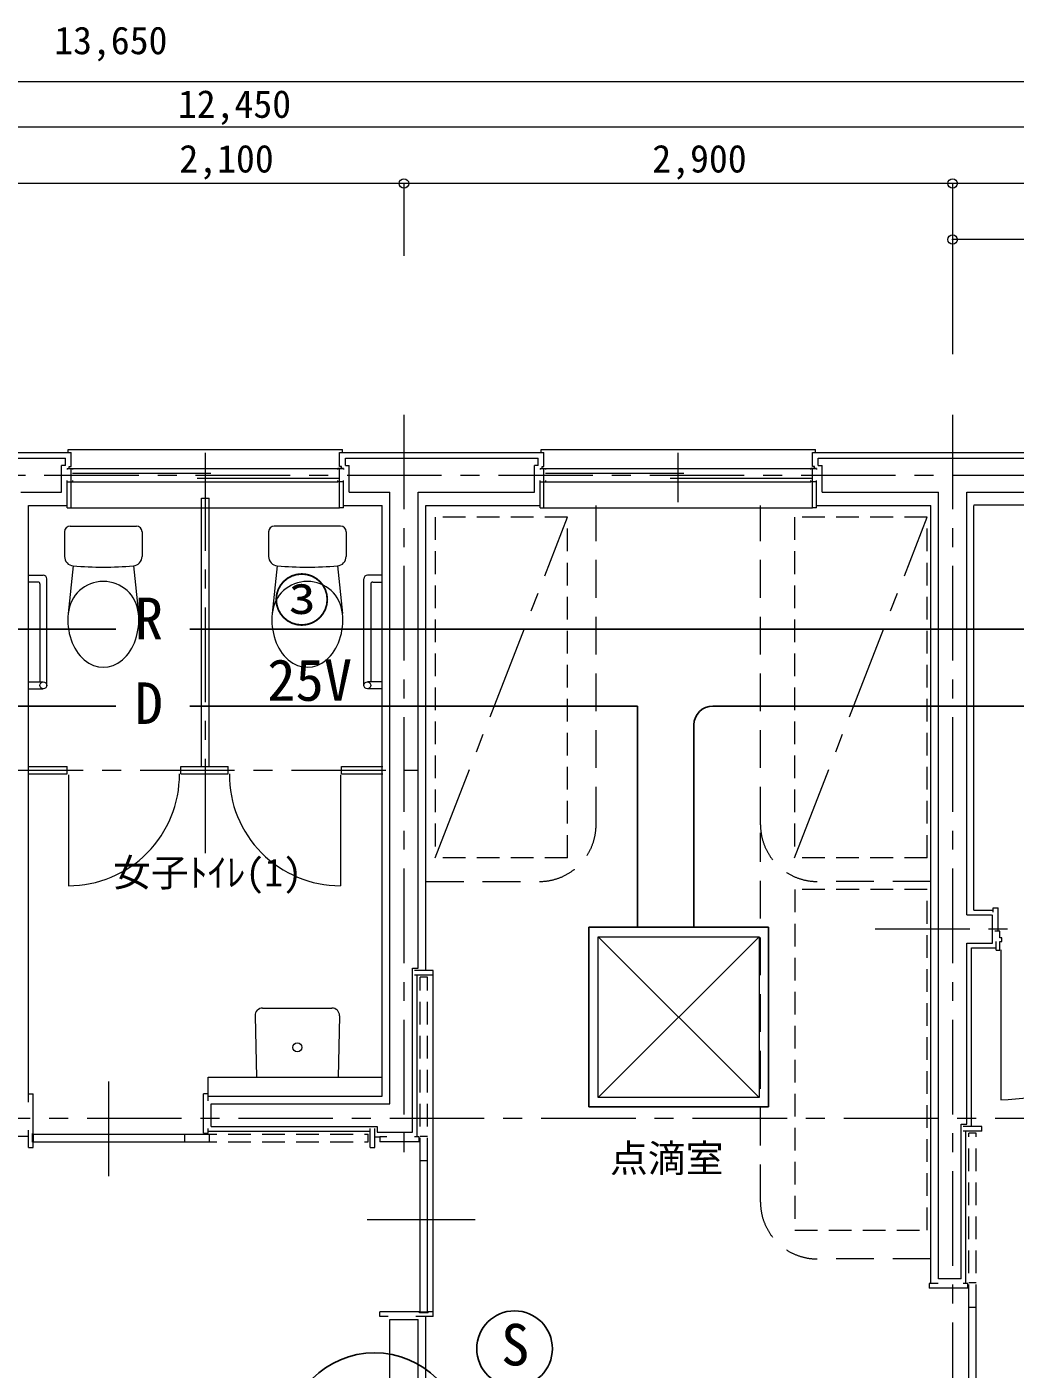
# Model space of a CAD drawing. Units: millimetres, scale not verified. Extents: x -19928 to 19928, y -13899 to 13899.
# Drawn here: x 912 to 6136, y -5267 to 1831 of the extents above; entities that cross this region are included whole.
import ezdxf
from ezdxf.enums import TextEntityAlignment as Align

# ---------------------------------------------------------------- set-up
doc = ezdxf.new("R2010")
doc.units = ezdxf.units.MM
doc.header["$LTSCALE"] = 100
doc.header["$PDMODE"] = 32
doc.header["$PDSIZE"] = 50
for name, pattern in [('CHAIN1', [8, 5, -1, 1, -1]), ('DASHED1', [1.8, 1.2, -0.6]), ('DASHED2', [3, 2, -1])]:
    doc.linetypes.add(name, pattern=pattern)
for name, color, linetype, lineweight in [('0-0_躯体', 4, 'Continuous', 9), ('0-5_冷媒', 2, 'Continuous', 25), ('0-6_ﾄﾞﾚﾝ', 2, 'Continuous', 25), ('0-C_部品', 3, 'Continuous', 25)]:
    doc.layers.add(name, color=color, linetype=linetype, lineweight=lineweight)
doc.styles.add('ＭＳ ゴシック', font='')
doc.styles.get('ＭＳ ゴシック').set_extended_font_data('MS Gothic')

msp = doc.modelspace()

# ---------------------------------------------------------------- linework, layer by layer
at = {"layer": '0-0_躯体'}
for p, q in [((-4944.2, 1541.8), (8705.8, 1541.8)), ((5805.8, 706), (5805.8, 130.6)), ((7005.8, 706), (5805.8, 706)), ((155.8, -419.7), (1145.8, -419.7)), ((1130.8, -404.7), (2580.8, -404.7)), ((1130.8, -419.7), (1130.8, -404.7)), ((1145.8, -494.7), (1145.8, -419.7)), ((1855.8, -682.1), (1855.8, -421.1)), ((2565.8, -419.7), (3645.8, -419.7)), ((2565.8, -494.7), (2565.8, -419.7)), ((2580.8, -419.7), (2580.8, -404.7)), ((3630.8, -404.7), (5080.8, -404.7)), ((3630.8, -419.7), (3630.8, -404.7)), ((3645.8, -494.7), (3645.8, -419.7)), ((4355.8, -682.1), (4355.8, -421.1)), ((5065.8, -419.7), (8825.8, -419.7)), ((5065.8, -494.7), (5065.8, -419.7)), ((5080.8, -419.7), (5080.8, -404.7)), ((155.8, -449.7), (1115.8, -449.7)), ((1115.8, -488.7), (1095.8, -488.7)), ((1095.8, -629.7), (1095.8, -488.7)), ((1115.8, -488.7), (1115.8, -449.7)), ((2595.8, -449.7), (3615.8, -449.7)), ((2595.8, -488.7), (2595.8, -449.7)), ((2595.8, -488.7), (2615.8, -488.7)), ((2615.8, -629.7), (2615.8, -488.7)), ((3615.8, -488.7), (3595.8, -488.7)), ((3595.8, -629.7), (3595.8, -488.7)), ((3615.8, -488.7), (3615.8, -449.7)), ((5095.8, -449.7), (8795.8, -449.7)), ((5095.8, -488.7), (5095.8, -449.7)), ((5095.8, -488.7), (5115.8, -488.7)), ((5115.8, -629.7), (5115.8, -488.7)), ((1125.8, -504.7), (1125.8, -510.8)), ((1125.8, -504.7), (1155.8, -504.7)), ((1145.8, -574.7), (1145.8, -504.7)), ((1153, -528.9), (1885.3, -528.9)), ((1155.8, -504.7), (2555.8, -504.7)), ((1155.8, -510.2), (1155.8, -504.7)), ((2559.4, -558.1), (1813, -558.1)), ((2555.8, -510.2), (2555.8, -504.7)), ((2565.8, -574.7), (2565.8, -504.7)), ((2585.8, -504.7), (2585.8, -510.8)), ((3625.8, -504.7), (3625.8, -510.8)), ((3625.8, -504.7), (3655.8, -504.7)), ((3645.8, -574.7), (3645.8, -504.7)), ((3653, -528.9), (4385.3, -528.9)), ((3655.8, -504.7), (5055.8, -504.7)), ((3655.8, -510.2), (3655.8, -504.7)), ((5059.4, -558.1), (4313, -558.1)), ((5055.8, -510.2), (5055.8, -504.7)), ((5065.8, -574.7), (5065.8, -504.7)), ((5085.8, -504.7), (5085.8, -510.8)), ((880.8, -629.7), (1095.8, -629.7)), ((1125.8, -574.7), (1125.8, -568.6)), ((1125.8, -574.7), (1155.8, -574.7)), ((1125.8, -712.2), (1125.8, -576.6)), ((1145.8, -712.2), (1145.8, -576.6)), ((1155.8, -574.7), (1155.8, -568.6)), ((1155.8, -574.7), (2555.8, -574.7)), ((2555.8, -574.7), (2555.8, -568.6)), ((2585.8, -574.7), (2555.8, -574.7)), ((2565.8, -712.2), (2565.8, -576.6)), ((2585.8, -574.7), (2585.8, -568.6)), ((2585.8, -712.2), (2585.8, -576.6)), ((2615.8, -629.7), (2830.8, -629.7)), ((2830.8, -3864.7), (2830.8, -629.7)), ((2980.8, -629.7), (3595.8, -629.7)), ((2980.8, -3147.2), (2980.8, -629.7)), ((3625.8, -574.7), (3625.8, -568.6)), ((3625.8, -574.7), (3655.8, -574.7)), ((3625.8, -712.2), (3625.8, -576.6)), ((3645.8, -712.2), (3645.8, -576.6)), ((3655.8, -574.7), (3655.8, -568.6)), ((3655.8, -574.7), (5055.8, -574.7)), ((5055.8, -574.7), (5055.8, -568.6)), ((5085.8, -574.7), (5055.8, -574.7)), ((5065.8, -712.2), (5065.8, -576.6)), ((5085.8, -574.7), (5085.8, -568.6)), ((5085.8, -712.2), (5085.8, -576.6)), ((5115.8, -629.7), (5730.8, -629.7)), ((5730.8, -4789.7), (5730.8, -629.7)), ((5880.8, -629.7), (8615.8, -629.7)), ((5880.8, -2864.7), (5880.8, -629.7)), ((921.3, -700.2), (1125.8, -700.2)), ((921.3, -3812), (921.3, -700.2)), ((1835.8, -662.2), (1875.8, -662.2)), ((1835.8, -2080.2), (1835.8, -662.2)), ((1875.8, -2080.2), (1875.8, -662.2)), ((2585.8, -700.2), (2790.3, -700.2)), ((2790.3, -3824.2), (2790.3, -700.2)), ((3021.3, -700.2), (3625.8, -700.2)), ((3021.3, -3159.7), (3021.3, -700.2)), ((5085.8, -700.2), (5690.3, -700.2)), ((5690.3, -4814.7), (5690.3, -700.2)), ((5918.3, -697.2), (8548.3, -697.2)), ((5918.3, -2839.7), (5918.3, -700.2)), ((1125.8, -712.2), (1145.8, -712.2)), ((1145.8, -712.2), (2565.8, -712.2)), ((2585.8, -712.2), (2565.8, -712.2)), ((3625.8, -712.2), (3645.8, -712.2)), ((3645.8, -712.2), (5065.8, -712.2)), ((5085.8, -712.2), (5065.8, -712.2)), ((1111.5, -838.9), (1111.5, -970.1)), ((1141.5, -808.9), (1491.5, -808.9)), ((1521.5, -838.9), (1521.5, -970.1)), ((2190, -838.9), (2190, -970.1)), ((2570, -808.9), (2220, -808.9)), ((2600, -838.9), (2600, -970.1)), ((1157.5, -1020), (1130.9, -1271)), ((1475.5, -1020), (1502.2, -1271)), ((2236, -1020), (2209.4, -1271)), ((2554, -1020), (2580.7, -1271)), ((921.3, -1069.4), (999.3, -1069.4)), ((971.3, -1105.4), (921.3, -1105.4)), ((981.3, -1115.4), (981.3, -1632.7)), ((1017.3, -1651.6), (1017.3, -1087.4)), ((2694.3, -1651.6), (2694.3, -1087.4)), ((2790.3, -1069.4), (2712.3, -1069.4)), ((2730.3, -1115.4), (2730.3, -1632.7)), ((2740.3, -1105.4), (2790.3, -1105.4)), ((921.3, -1633.4), (999.3, -1633.4)), ((921.3, -1669.4), (997.7, -1669.4)), ((2790.3, -1633.4), (2712.3, -1633.4)), ((2790.3, -1669.4), (2713.8, -1669.4)), ((918.3, -2080.2), (1125.8, -2080.2)), ((918.3, -2120.2), (1125.8, -2120.2)), ((1125.8, -2120.2), (1125.8, -2080.2)), ((1132.1, -2124.3), (1132.1, -2711.1)), ((1725.8, -2080.2), (1975.8, -2080.2)), ((1725.8, -2120.2), (1725.8, -2080.2)), ((1725.8, -2120.2), (1975.8, -2120.2)), ((1975.8, -2120.2), (1975.8, -2080.2)), ((2569.4, -2124.3), (2569.4, -2711.1)), ((2575.8, -2080.2), (2793.3, -2080.2)), ((2575.8, -2120.2), (2575.8, -2080.2)), ((2575.8, -2120.2), (2793.3, -2120.2)), ((6020.8, -2827.7), (6045.8, -2827.7)), ((6020.8, -2850.2), (6020.8, -2827.7)), ((6045.8, -2951.7), (6045.8, -2827.7)), ((5880.8, -2864.7), (6012.2, -2864.7)), ((5918.3, -2839.7), (6020.8, -2839.7)), ((6055.8, -2951.7), (6029.4, -2951.7)), ((6055.8, -2986.7), (6055.8, -2951.7)), ((5880.8, -3972.2), (5880.8, -3014.7)), ((5905.8, -3984.7), (5905.8, -3039.7)), ((5905.8, -3039.7), (6035.8, -3039.7)), ((6035.8, -3051.7), (6035.8, -3006.7)), ((6065.8, -2986.7), (6055.8, -2986.7)), ((6055.8, -3006.7), (6065.8, -3006.7)), ((6060.5, -3049.7), (6060.5, -3842.4)), ((6065.8, -3006.7), (6065.8, -2986.7)), ((2950.8, -4014.7), (2950.8, -3147.2)), ((2950.8, -3147.2), (2980.8, -3147.2)), ((3060.8, -3159.7), (2961.3, -3159.7)), ((3060.8, -3184.7), (2961.3, -3184.7)), ((2975.8, -4039.7), (2975.8, -3184.7)), ((3060.8, -3184.7), (3060.8, -3159.7)), ((3060.8, -4964.7), (3060.8, -3184.7)), ((3060.8, -3234.7), (3060.8, -3209.7)), ((2118.7, -3398.7), (2125.8, -3725.9)), ((2158.6, -3357.9), (2524.9, -3357.9)), ((2564.9, -3398.7), (2557.8, -3725.9)), ((1346.3, -4247.3), (1346.3, -3745.7)), ((1871.3, -3812.2), (1871.3, -3722.9)), ((1871.3, -3724.2), (2787.9, -3724.2)), ((2557.8, -3725.9), (2125.8, -3725.9)), ((946.3, -4021.7), (946.3, -3812.2)), ((1871.3, -3812.2), (1846.3, -3812.2)), ((1871.3, -3848.6), (1871.3, -3812.2)), ((1871.3, -3824.2), (2790.3, -3824.2)), ((1886.3, -3864.7), (2830.8, -3864.7)), ((1886.3, -3984.7), (1886.3, -3864.7)), ((271.3, -4034.7), (921.3, -4034.7)), ((921.3, -4094.7), (921.3, -4003.1)), ((941.3, -4067.7), (941.3, -4021.7)), ((941.3, -4021.7), (946.3, -4021.7)), ((946.3, -4024.7), (1846.3, -4024.7)), ((946.3, -4024.7), (946.3, -4064.5)), ((1846.3, -4019.7), (1871.3, -4019.7)), ((1871.3, -4019.7), (1871.3, -3995.2)), ((1871.3, -4009.7), (2726.3, -4009.7)), ((1876.3, -4024.7), (1876.3, -4064.5)), ((1886.3, -3984.7), (2763.8, -3984.7)), ((2726.3, -4094.7), (2726.3, -3995.2)), ((2751.3, -4094.7), (2751.3, -3995.2)), ((2751.3, -4039.7), (2778.3, -4039.7)), ((2763.8, -3984.7), (2763.8, -4014.7)), ((2763.8, -4014.7), (2950.8, -4014.7)), ((2814.7, -4039.7), (2778.3, -4039.7)), ((2778.3, -4039.7), (2778.3, -4064.7)), ((2990.8, -4034.7), (3030.6, -4034.7)), ((5960.8, -3984.7), (5861.3, -3984.7)), ((5960.8, -4009.7), (5861.3, -4009.7)), ((5875.8, -4814.7), (5875.8, -4009.7)), ((5960.8, -4009.7), (5960.8, -3984.7)), ((921.3, -4094.7), (946.3, -4094.7)), ((941.3, -4067.7), (946.3, -4067.7)), ((946.3, -4064.7), (1846.3, -4064.7)), ((946.3, -4094.7), (946.3, -4067.7)), ((2726.3, -4094.7), (2751.3, -4094.7)), ((2990.8, -4964.7), (2990.8, -4064.7)), ((3030.8, -4964.7), (3030.8, -4064.7)), ((3281.7, -4477.2), (2711.2, -4477.2)), ((5719.4, -4814.7), (5681.3, -4814.7)), ((5681.3, -4814.7), (5681.3, -4839.7)), ((5722, -4814.7), (5719.4, -4814.7)), ((5730.2, -4814.7), (5722, -4814.7)), ((5850.8, -4789.7), (5731.1, -4789.7)), ((5890.8, -4809.7), (5930.6, -4809.7)), ((5880.7, -4839.7), (5681.3, -4839.7)), ((5885.8, -4839.7), (5880.7, -4839.7)), ((5890.8, -5739.7), (5890.8, -4839.7)), ((5930.8, -5739.7), (5930.8, -4839.7)), ((2987.8, -4964.7), (2778.3, -4964.7)), ((2987.8, -4969.7), (2987.8, -4964.7)), ((2990.8, -4964.7), (3030.6, -4964.7)), ((3060.8, -4964.7), (3033.8, -4964.7)), ((3033.8, -4969.7), (3033.8, -4964.7)), ((3060.8, -4989.7), (3060.8, -4964.7)), ((2830.8, -5004.7), (2980.8, -5004.7)), ((2830.8, -5449.7), (2830.8, -5004.7)), ((3060.8, -4989.7), (2969.2, -4989.7)), ((2980.8, -5449.7), (2980.8, -5004.7)), ((3033.8, -4969.7), (2987.8, -4969.7)), ((3021.3, -5379.2), (3021.3, -4989.7))]:
    msp.add_line(p, q, dxfattribs=at)
at = {"layer": '0-0_躯体', "linetype": 'CHAIN1'}
for p, q in [((2905.8, -220.2), (2905.8, -4162.8)), ((5805.8, -220.2), (5805.8, -6495.1)), ((-4595.4, -539.7), (8911.6, -539.7)), ((1855.8, -2539.7), (1855.8, -647.2)), ((3070.8, -2562.8), (3770.8, -762.8)), ((4970.9, -2562.8), (5670.9, -762.8)), ((710.6, -2100.2), (2980.4, -2100.2)), ((5396, -2939.7), (8911.6, -2939.7)), ((-5169.5, -3939.7), (8911.6, -3939.7))]:
    msp.add_line(p, q, dxfattribs=at)
at = {"layer": '0-0_躯体', "linetype": 'DASHED2'}
for p, q in [((3921.3, -2388.5), (3921.3, -700.2)), ((4790.3, -2388.5), (4790.3, -700.2)), ((4790.3, -4384.3), (4790.3, -2431.6)), ((3021.5, -2688.5), (3621.3, -2688.5)), ((5690, -2688.5), (5090.3, -2688.5)), ((5690, -4684.3), (5090.3, -4684.3))]:
    msp.add_line(p, q, dxfattribs=at)
at = {"layer": '0-0_躯体', "linetype": 'DASHED1'}
for p, q in [((3070.8, -762.8), (3070.8, -2562.8)), ((3770.8, -762.8), (3070.8, -762.8)), ((3770.8, -2562.8), (3770.8, -762.8)), ((4970.9, -762.8), (4970.9, -2562.8)), ((5670.9, -762.8), (4970.9, -762.8)), ((5670.9, -2562.8), (5670.9, -762.8)), ((3770.8, -2562.8), (3070.8, -2562.8)), ((5670.9, -2562.8), (4970.9, -2562.8)), ((4971.1, -2731.7), (4971.1, -4531.7)), ((2990.8, -4164.7), (2990.8, -3194.7)), ((3030.8, -3194.7), (2990.8, -3194.7)), ((3030.8, -4164.7), (3030.8, -3194.7)), ((1746.3, -4024.7), (1746.3, -4064.5)), ((1796.3, -4024.7), (2716.3, -4024.7)), ((2716.3, -4064.7), (2716.3, -4024.7)), ((5890.8, -4939.7), (5890.8, -4019.7)), ((5930.8, -4019.7), (5890.8, -4019.7)), ((5930.8, -4939.7), (5930.8, -4019.7)), ((1796.3, -4064.7), (2716.3, -4064.7)), ((2990.8, -4164.7), (3030.6, -4164.7)), ((4971.1, -4531.7), (5671.1, -4531.7)), ((5890.8, -4939.7), (5930.6, -4939.7))]:
    msp.add_line(p, q, dxfattribs=at)
at = {"layer": '0-0_躯体'}
for points in [[(-4944.2, 1302), (-3744.2, 1302), (8705.8, 1302)], [(2905.8, 1002.3), (805.8, 1002.3), (805.8, 619.6)], [(5805.8, 1002.3), (2905.8, 1002.3), (2905.8, 619.6)], [(8705.8, 1002.3), (5805.8, 1002.3), (5805.8, 99.5)], [(1135.8, -504.7), (1135.8, -494.7), (1145.8, -494.7)], [(2575.8, -504.7), (2575.8, -494.7), (2565.8, -494.7)], [(3635.8, -504.7), (3635.8, -494.7), (3645.8, -494.7)], [(5075.8, -504.7), (5075.8, -494.7), (5065.8, -494.7)], [(2555.8, -504.7), (2585.8, -504.7), (2555.8, -504.7)], [(5055.8, -504.7), (5085.8, -504.7), (5055.8, -504.7)], [(5880.8, -3014.7), (6015.8, -3014.7), (6015.8, -2864.7)], [(6035.8, -3051.7), (6055.8, -3051.7), (6055.8, -3006.7)], [(921.3, -3856), (921.3, -3812.2), (946.3, -3812.2)], [(1846.3, -4019.7), (1846.3, -4014.7), (1846.3, -3812.2)], [(5850.8, -4789.7), (5850.8, -3972.2), (5880.8, -3972.2)], [(2985.8, -4064.7), (2985.8, -4039.7), (2961.3, -4039.7)], [(2985.8, -4064.7), (2980.7, -4064.7), (2778.3, -4064.7)], [(5885.8, -4839.7), (5885.8, -4814.7), (5861.3, -4814.7)], [(2822.1, -4989.7), (2778.3, -4989.7), (2778.3, -4964.7)]]:
    msp.add_lwpolyline(points, dxfattribs=at)
at = {"layer": '0-0_躯体', "linetype": 'DASHED1'}
msp.add_lwpolyline([(5671.1, -4531.7), (5671.1, -2731.7), (4971.1, -2731.7)], dxfattribs=at)
at = {"layer": '0-0_躯体'}
for centre, radius in [((999.2, -1651.4), 18), ((2712.3, -1651.4), 18), ((2341.8, -3565.9), 24)]:
    msp.add_circle(centre, radius, dxfattribs=at)
for centre, radius, start, end in [((1141.5, -838.9), 30, 90, 180), ((1491.5, -838.9), 30, 0, 90), ((2220, -838.9), 30, 90, 180), ((2570, -838.9), 30, 0, 90), ((1161.5, -970.1), 50, 180, 265.41591), ((1471.5, -970.1), 50, 274.58408, 359.99998), ((2240, -970.1), 50, 180, 265.41591), ((2550, -970.1), 50, 274.58408, 359.99998), ((1316.5, 963.1), 1989.4, 265.41591, 274.58406), ((2395, 963.1), 1989.4, 265.41591, 274.58406), ((971.3, -1115.4), 10, 0, 90), ((999.3, -1087.4), 18, 0, 90), ((1316.5, -1288.2), 186.4, 5.26898, 174.73096), ((2395, -1288.2), 186.4, 5.269, 174.73097), ((2712.3, -1087.4), 18, 90, 180), ((2740.3, -1115.4), 10, 90, 180), ((1132.1, -2124.3), 586.8, 270, 0.44522), ((2569.4, -2124.3), 586.8, 179.55476, 269.99998), ((6060.5, -3049.7), 792.7, 269.97563, 0.36557), ((2158.6, -3397.9), 40, 90.00005, 181.24533), ((2524.9, -3397.9), 40, 358.75481, 90.00003)]:
    msp.add_arc(centre, radius, start, end, dxfattribs=at)
at = {"layer": '0-0_躯体', "linetype": 'DASHED2'}
for centre, start, end in [((3621.3, -2388.5), 270, 0), ((5090.3, -2388.5), 180, 270), ((5090.3, -4384.3), 180, 270)]:
    msp.add_arc(centre, 300, start, end, dxfattribs=at)
at = {"layer": '0-0_躯体'}
for centre in [(1316.5, -1306.1), (2395, -1306.1)]:
    msp.add_ellipse(centre, major_axis=(0, -250), ratio=0.75, start_param=4.571776, end_param=7.994594, dxfattribs=at)
for p in [(2905.8, 1002.3), (5805.8, 1002.3), (5805.8, 706)]:
    msp.add_point(p, dxfattribs=at)
at = {"layer": '0-5_冷媒'}
for p, q in [((1383, -1354.5), (-2104.8, -1354.5)), ((8320.6, -1354.5), (1773.2, -1354.5)), ((8916.2, -1761.1), (4538.3, -1761.1)), ((4438.3, -1861.1), (4438.3, -2930.5))]:
    msp.add_line(p, q, dxfattribs=at)
msp.add_arc((4538.3, -1861.1), 100, 90, 179.99945, dxfattribs=at)
at = {"layer": '0-6_ﾄﾞﾚﾝ'}
for p, q in [((1383, -1761.1), (-2058.8, -1761.1)), ((4139.5, -1761.1), (1773.2, -1761.1)), ((4139.5, -2930.5), (4139.5, -1761.1))]:
    msp.add_line(p, q, dxfattribs=at)
at = {"layer": '0-C_部品', "color": 2}
for p, q in [((3882.9, -2930.5), (4832.9, -2930.5)), ((3882.9, -3880.5), (3882.9, -2930.5)), ((4832.9, -2930.5), (4832.9, -3880.5)), ((4832.9, -3880.5), (3882.9, -3880.5))]:
    msp.add_line(p, q, dxfattribs=at)
at = {"layer": '0-C_部品', "color": 4, "lineweight": 9}
for p, q in [((3932.9, -2980.5), (4782.9, -2980.5)), ((3932.9, -3830.5), (3932.9, -2980.5)), ((3932.9, -3830.5), (4782.9, -2980.5)), ((3932.9, -2980.5), (4782.9, -3830.5)), ((4782.9, -2980.5), (4782.9, -3830.5)), ((4782.9, -3830.5), (3932.9, -3830.5))]:
    msp.add_line(p, q, dxfattribs=at)
at = {"layer": '0-C_部品'}
msp.add_circle((3490.4, -5159.2), 200, dxfattribs=at)
at = {"layer": '0-C_部品', "color": 2}
msp.add_circle((2750.7, -5644.9), 463.9, dxfattribs=at)

# ---------------------------------------------------------------- texts
at = {"layer": '0-0_躯体', "style": 'ＭＳ ゴシック'}
for s, p in [('13,650', (1057, 1641.8)), ('12,450', (1710.7, 1305.4)), ('2,100', (1718.6, 1016.4)), ('2,900', (4218.6, 1016.4)), ('女子ﾄｲﾚ(1)', (1368, -2758.7)), ('点滴室', (3994.5, -4269.7))]:
    msp.add_text(s, height=146.6, dxfattribs=at).set_placement(p, align=Align.BOTTOM_LEFT)
at = {"layer": '0-C_部品', "style": 'ＭＳ ゴシック'}
for s, p in [('③', (2215.4, -1377.5)), ('R', (1482.2, -1473.4)), ('25V', (2182.8, -1799.3)), ('D', (1482.2, -1921.8)), ('S', (3419.1, -5313.8))]:
    msp.add_text(s, height=219.9, dxfattribs=at).set_placement(p, align=Align.BOTTOM_LEFT)

doc.saveas('drawing.dxf')
